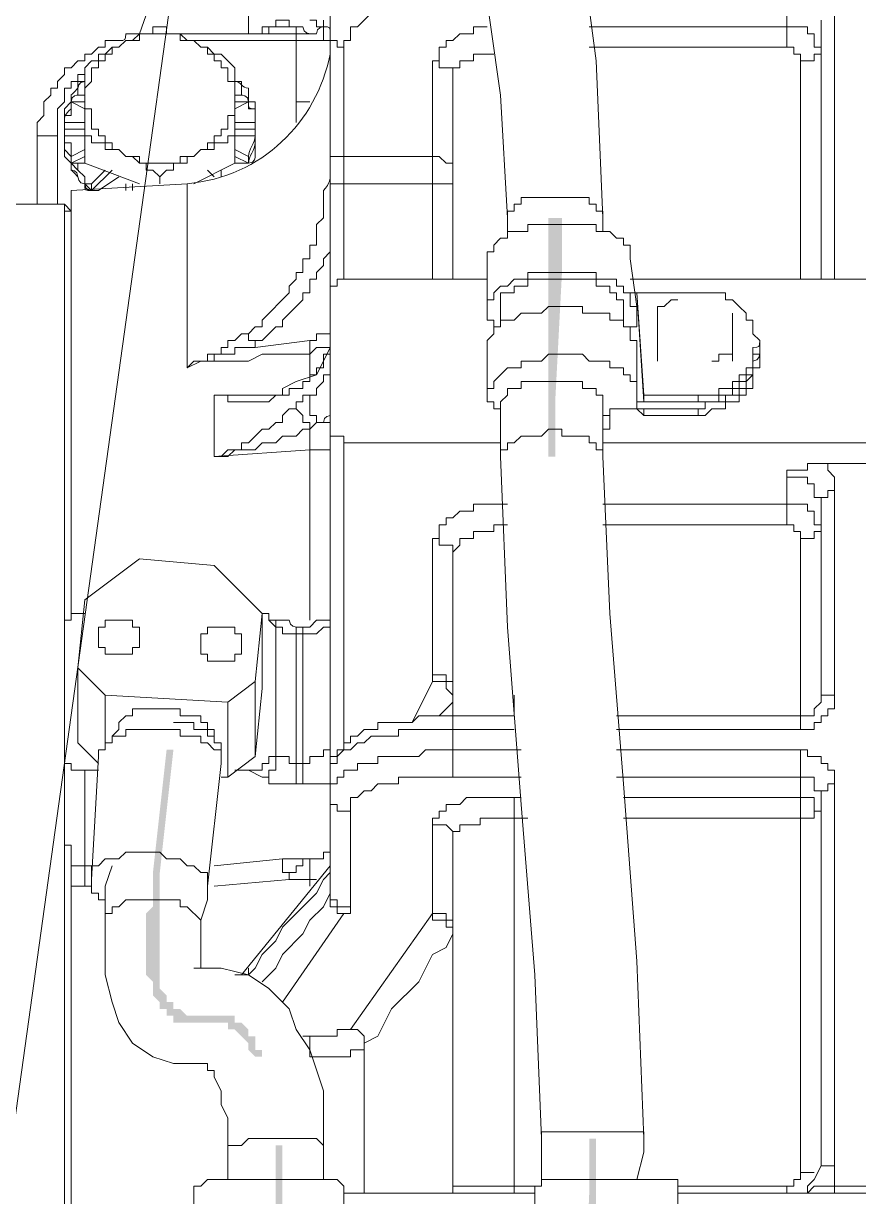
# Model space of a CAD drawing. Header units: millimetres. Extents: x 25083 to 52777, y 24772 to 45779.
# Drawn here: x 49520.5 to 49566, y 36054.9 to 36118.7 of the extents above; entities that cross this region are included whole.
import ezdxf

# ---------------------------------------------------------------- set-up
doc = ezdxf.new("R2010")
doc.units = ezdxf.units.MM
doc.layers.add('小车', color=7, linetype='Continuous')

# ---------------------------------------------------------------- blocks, each defined once
blk = doc.blocks.new('zw$D2F4')
h = blk.add_hatch(color=7)
h.dxf.hatch_style = 2
h.paths.add_polyline_path([(659.162, 227.643), (659.162, 224.672), (659.905, 224.672), (659.905, 227.272), (659.905, 227.643)])
h = blk.add_hatch(color=7)
h.dxf.hatch_style = 2
h.paths.add_polyline_path([(659.162, 224.672), (659.162, 217.616), (659.534, 217.616), (659.905, 224.672)])
h = blk.add_hatch(color=7)
h.dxf.hatch_style = 2
h.paths.add_polyline_path([(659.162, 217.616), (659.162, 214.645), (659.534, 214.645), (659.534, 217.616)])
h = blk.add_hatch(color=7)
h.dxf.hatch_style = 2
h.paths.add_polyline_path([(637.995, 191.993), (638.737, 198.677), (638.366, 198.677), (637.623, 191.993)])
h = blk.add_hatch(color=7)
h.dxf.hatch_style = 2
h.paths.add_polyline_path([(637.623, 191.993), (637.623, 190.136), (637.252, 189.764), (637.252, 189.022), (637.995, 189.022), (637.995, 190.879), (637.995, 191.993)])
h = blk.add_hatch(color=7)
h.dxf.hatch_style = 2
h.paths.add_polyline_path([(637.252, 189.022), (637.252, 186.422), (637.623, 186.051), (637.623, 185.308), (637.995, 184.937), (637.995, 184.565), (638.366, 184.565), (638.366, 184.194), (638.737, 184.194), (638.737, 183.823), (639.109, 183.823), (641.708, 183.823), (641.708, 183.451), (642.08, 183.451), (642.822, 182.709), (642.822, 182.337), (643.194, 181.966), (643.565, 181.966), (643.565, 182.337), (643.194, 182.337), (643.194, 183.08), (642.822, 183.08), (642.822, 183.451), (642.451, 183.823), (642.08, 183.823), (642.08, 184.194), (639.48, 184.194), (639.109, 184.565), (638.737, 184.565), (638.737, 184.937), (638.366, 184.937), (638.366, 185.308), (637.995, 185.679), (637.995, 189.022)])
h = blk.add_hatch(color=7)
h.dxf.hatch_style = 2
h.paths.add_polyline_path([(644.308, 177.138), (644.308, 173.796), (644.679, 173.796), (644.679, 176.024), (644.679, 177.138)])
h = blk.add_hatch(color=7)
h.dxf.hatch_style = 2
h.paths.add_polyline_path([(661.39, 177.51), (661.39, 174.539), (661.762, 174.167), (661.762, 177.51)])
h = blk.add_hatch(color=7)
h.dxf.hatch_style = 2
h.paths.add_polyline_path([(661.39, 174.539), (661.019, 165.997), (661.762, 165.997), (661.762, 174.167)])
at = {"color": 7, "lineweight": 5}
for points in [[(647.279, 267.007), (647.279, 198.677)], [(653.963, 259.209), (654.335, 250.667), (655.449, 242.126), (656.563, 234.328), (656.934, 227.643)], [(662.133, 227.643), (661.762, 236.184), (660.648, 244.726), (659.534, 252.524), (659.162, 259.209)], [(636.881, 237.67), (639.109, 243.983)], [(672.16, 236.927), (672.16, 241.012)], [(643.565, 239.155), (643.194, 239.155), (643.194, 238.784), (642.822, 238.784), (642.822, 238.041)], [(648.021, 236.927), (648.021, 237.298), (648.393, 237.298), (648.393, 238.041), (648.764, 238.041), (649.507, 238.784), (649.878, 238.784), (650.25, 239.155), (650.992, 239.155), (650.992, 239.527), (653.963, 239.527)], [(643.194, 237.67), (643.565, 237.67), (643.565, 238.041), (644.308, 238.041), (644.308, 238.412), (644.679, 238.412), (645.051, 238.412), (645.051, 238.041), (645.422, 238.041)], [(646.907, 237.67), (646.907, 238.041), (646.536, 238.041), (646.536, 238.412), (646.165, 238.412)], [(646.907, 238.412), (646.907, 238.041)], [(647.279, 237.67), (647.279, 238.412)], [(674.017, 238.412), (674.017, 224.301)], [(674.759, 238.784), (674.759, 224.301)], [(636.138, 237.298), (636.509, 237.298), (636.881, 237.67), (637.623, 237.67), (637.623, 238.041), (637.995, 238.041)], [(636.138, 237.298), (636.881, 237.298), (636.881, 237.67), (638.737, 237.67), (639.109, 237.67), (639.109, 237.298), (639.852, 237.298)], [(637.995, 238.041), (638.366, 238.041), (638.366, 237.67), (639.109, 237.67), (639.48, 237.298), (639.852, 237.298)], [(638.737, 237.67), (645.422, 237.67)], [(643.565, 237.67), (643.937, 237.67), (643.937, 238.041), (645.051, 238.041), (645.422, 238.041)], [(645.422, 238.041), (645.793, 238.041)], [(645.422, 238.041), (645.422, 237.67), (645.793, 237.67)], [(645.422, 233.956), (645.422, 237.67)], [(646.165, 237.67), (645.422, 237.67)], [(646.536, 237.67), (646.165, 237.67)], [(646.907, 237.298), (646.907, 237.67)], [(646.907, 237.298), (646.907, 237.67)], [(646.907, 237.298), (646.907, 237.67)], [(646.907, 237.298), (646.907, 237.67)], [(648.021, 236.927), (647.65, 236.927), (647.65, 237.298), (647.279, 237.298), (647.279, 237.67)], [(655.82, 238.041), (655.077, 238.041), (655.077, 237.67), (654.335, 237.67), (653.963, 237.298), (653.592, 237.298), (653.592, 236.927), (653.22, 236.927), (653.22, 236.184), (652.849, 236.184)], [(661.39, 238.041), (672.16, 238.041)], [(672.16, 238.041), (673.274, 238.041), (673.274, 237.67), (673.645, 237.67), (673.645, 237.298)], [(633.91, 235.813), (634.281, 236.184), (634.653, 236.184), (634.653, 236.556), (635.024, 236.556), (635.395, 236.927), (635.767, 236.927), (636.138, 237.298)], [(633.91, 234.328), (633.91, 234.699), (634.281, 235.07), (634.281, 235.813), (634.653, 235.813), (634.653, 236.184), (635.024, 236.184), (635.024, 236.556), (635.395, 236.556), (635.395, 236.927), (635.767, 236.927), (636.138, 237.298)], [(633.91, 236.184), (633.91, 236.556), (634.281, 236.556), (634.653, 236.927), (635.024, 236.927), (635.024, 237.298), (635.767, 237.298)], [(645.422, 237.298), (639.852, 237.298)], [(639.852, 237.298), (640.223, 236.927), (640.594, 236.927), (640.966, 236.556), (641.337, 236.556), (642.08, 235.813)], [(639.852, 237.298), (640.223, 236.927), (640.594, 236.927), (640.594, 236.556), (640.966, 236.556), (640.966, 236.184), (641.337, 236.184), (641.337, 235.813), (641.708, 235.813), (641.708, 235.442), (641.708, 235.07), (642.08, 235.07), (642.08, 234.328)], [(646.536, 237.298), (645.422, 237.298)], [(646.907, 237.298), (646.536, 237.298)], [(647.279, 236.556), (647.279, 237.298), (646.907, 237.298)], [(673.645, 237.298), (673.645, 236.927), (674.017, 236.927)], [(647.279, 236.556), (647.279, 236.927)], [(648.021, 236.927), (648.021, 224.301)], [(656.191, 236.556), (655.077, 236.556), (655.077, 236.184), (654.335, 236.184), (654.335, 235.813), (653.963, 235.813), (653.963, 235.07)], [(672.16, 236.927), (661.39, 236.927)], [(672.16, 236.927), (672.531, 236.927), (672.531, 236.556), (672.903, 236.556), (672.903, 236.184)], [(674.017, 236.927), (674.017, 236.556), (673.645, 236.556), (673.645, 236.184), (672.903, 236.184)], [(631.31, 232.471), (631.31, 232.842), (631.682, 233.213), (631.682, 233.956), (632.053, 234.328), (632.053, 234.699), (632.424, 234.699), (632.424, 235.07), (632.796, 235.442), (632.796, 235.813), (633.167, 235.813), (633.538, 236.184), (633.91, 236.184)], [(633.91, 230.614), (633.91, 235.813)], [(642.08, 235.813), (642.08, 230.614)], [(652.849, 224.301), (652.849, 236.184)], [(653.963, 235.07), (653.963, 235.813), (653.22, 235.813), (653.22, 236.184), (652.849, 236.184)], [(672.903, 224.301), (672.903, 236.184)], [(633.167, 234.699), (633.167, 235.07), (633.538, 235.07), (633.538, 235.442), (633.91, 235.442)], [(633.538, 234.328), (633.538, 235.07), (633.91, 235.07)], [(642.08, 235.07), (642.451, 235.07), (642.451, 234.328)], [(653.963, 235.07), (653.963, 224.301)], [(632.424, 232.099), (632.424, 233.585), (632.796, 233.956), (632.796, 234.699), (633.167, 234.699)], [(632.796, 232.842), (632.796, 233.213), (633.167, 233.213), (633.167, 233.956)], [(633.167, 233.956), (632.796, 233.585), (632.796, 232.842)], [(633.167, 233.956), (633.91, 233.585)], [(633.167, 233.956), (633.91, 233.956)], [(633.91, 234.328), (633.538, 234.328)], [(636.138, 230.985), (635.767, 231.357), (635.395, 231.357), (635.395, 231.728), (635.024, 231.728), (635.024, 232.099), (634.653, 232.099), (634.653, 232.471), (634.281, 232.471), (634.281, 232.842), (634.281, 233.585), (633.91, 233.585), (633.91, 234.328)], [(642.08, 234.328), (642.08, 233.213), (641.708, 233.213), (641.708, 232.471), (641.337, 232.471), (641.337, 232.099), (640.966, 232.099), (640.966, 231.728), (640.594, 231.728), (640.594, 231.357), (640.223, 231.357), (639.852, 230.985)], [(642.451, 234.328), (642.08, 234.328)], [(642.08, 233.585), (642.822, 233.956)], [(642.822, 233.956), (642.08, 233.956)], [(642.822, 233.956), (642.822, 233.585), (643.194, 233.585), (643.194, 232.842)], [(643.194, 232.842), (643.194, 233.956)], [(645.422, 233.956), (645.422, 232.842)], [(645.422, 233.956), (646.165, 233.956)], [(633.91, 232.842), (632.796, 232.842)], [(642.08, 232.842), (643.194, 232.842)], [(632.424, 232.099), (631.31, 232.099), (631.31, 231.728)], [(632.424, 232.099), (632.424, 228.386)], [(632.796, 232.471), (633.91, 232.471)], [(633.91, 232.099), (632.796, 232.099)], [(633.167, 230.985), (633.167, 231.728), (632.796, 231.728), (632.796, 232.099)], [(636.138, 230.985), (635.767, 231.357), (635.024, 231.357), (635.024, 231.728), (634.281, 231.728), (634.281, 232.099), (633.91, 232.099)], [(642.08, 232.099), (641.708, 232.099), (641.708, 231.728), (640.966, 231.728), (640.966, 231.357), (640.223, 231.357), (639.852, 230.985)], [(643.194, 232.471), (642.08, 232.471)], [(642.08, 232.099), (643.194, 232.099)], [(631.31, 228.386), (631.31, 231.728)], [(632.796, 231.728), (632.796, 231.357), (633.167, 230.985), (633.167, 230.614)], [(633.91, 231.357), (633.167, 230.985)], [(642.822, 230.985), (642.08, 231.357)], [(647.279, 231.728), (647.279, 230.985), (647.65, 230.985), (648.021, 230.985)], [(633.167, 230.614), (633.91, 230.985)], [(633.167, 230.985), (633.167, 230.614), (633.538, 230.243)], [(633.167, 230.985), (633.167, 230.614), (633.538, 230.243)], [(633.538, 230.614), (633.91, 230.614)], [(634.281, 229.5), (633.91, 229.5), (633.91, 229.871), (633.538, 230.243), (633.538, 230.614)], [(636.881, 229.5), (633.91, 230.614)], [(639.852, 230.985), (639.109, 230.985), (639.109, 230.614), (637.252, 230.614), (636.881, 230.614), (636.881, 230.985), (636.138, 230.985)], [(637.995, 229.871), (637.623, 230.243), (637.252, 230.243), (637.252, 230.614), (636.881, 230.614), (636.509, 230.985), (636.138, 230.985)], [(639.852, 230.985), (639.48, 230.985), (639.48, 230.614), (638.737, 230.614), (638.737, 230.243), (638.366, 230.243), (637.995, 229.871)], [(639.852, 229.5), (642.08, 230.614)], [(642.822, 230.614), (642.08, 230.985)], [(642.08, 230.614), (642.451, 230.614)], [(648.021, 230.985), (652.849, 230.985)], [(652.849, 230.985), (653.22, 230.985), (653.592, 230.614), (653.963, 230.614), (653.963, 230.243), (653.963, 229.871)], [(634.281, 229.128), (635.395, 230.243)], [(635.024, 230.243), (634.281, 229.5)], [(640.966, 229.871), (640.594, 230.243)], [(641.337, 229.871), (641.337, 230.243)], [(633.167, 229.128), (639.48, 229.5)], [(634.653, 229.128), (635.767, 229.871)], [(636.138, 229.5), (636.138, 229.128)], [(636.509, 229.128), (636.509, 229.5)], [(637.995, 229.871), (637.995, 229.5)], [(639.48, 219.473), (639.48, 229.5)], [(648.021, 229.5), (647.279, 229.5), (647.279, 229.128)], [(652.849, 229.5), (648.021, 229.5)], [(653.963, 229.871), (653.963, 229.5), (653.22, 229.5), (652.849, 229.5)], [(633.167, 229.128), (633.167, 206.104)], [(659.534, 228.757), (657.677, 228.757), (657.677, 228.386), (657.305, 228.386), (657.305, 228.014), (656.934, 228.014), (656.934, 227.643)], [(662.133, 227.643), (662.133, 228.014), (661.762, 228.014), (661.762, 228.386), (661.39, 228.386), (661.39, 228.757), (659.534, 228.757)], [(632.796, 228.386), (629.825, 228.386)], [(632.053, 228.386), (631.682, 228.386)], [(632.424, 228.386), (632.053, 228.386)], [(632.796, 228.386), (632.424, 228.386)], [(632.796, 228.386), (633.167, 228.014)], [(632.796, 109.18), (632.796, 228.386)], [(633.167, 228.386), (633.167, 205.733)], [(633.167, 228.014), (632.796, 228.014)], [(646.907, 227.643), (646.536, 227.272), (646.536, 226.158), (646.165, 226.158), (646.165, 225.415), (645.793, 225.415), (645.793, 224.672), (645.422, 224.672), (645.422, 224.301), (645.051, 223.929), (645.051, 223.558), (643.565, 222.073), (643.565, 221.701), (643.194, 221.701), (642.822, 221.33)], [(656.934, 227.643), (656.934, 226.529)], [(662.133, 226.9), (662.133, 227.643)], [(663.619, 225.415), (663.619, 226.158), (663.247, 226.158), (663.247, 226.529), (662.876, 226.529), (662.504, 226.9), (661.762, 226.9), (661.762, 227.272), (658.048, 227.272), (658.048, 226.9), (656.934, 226.9), (656.934, 226.529), (656.563, 226.529), (656.191, 226.158), (656.191, 225.786), (655.82, 225.786), (655.82, 225.044)], [(643.194, 220.587), (643.194, 220.959), (643.565, 220.959), (644.308, 221.701), (644.679, 221.701), (644.679, 222.073), (645.793, 223.187), (645.793, 223.558), (646.165, 223.558), (646.165, 224.301), (646.536, 224.301), (646.536, 224.672), (646.907, 225.044), (646.907, 225.415), (647.279, 225.786)], [(655.82, 225.044), (655.82, 222.444)], [(663.619, 225.415), (663.99, 222.815)], [(647.279, 223.187), (647.279, 223.929), (647.65, 223.929), (647.65, 224.301), (648.021, 224.301)], [(655.82, 224.301), (648.021, 224.301)], [(662.133, 224.301), (661.762, 224.301), (661.762, 224.672), (658.048, 224.672), (658.048, 224.301), (657.677, 224.301), (657.305, 224.301), (656.934, 223.929), (656.563, 223.929), (656.191, 223.558), (656.191, 223.187), (655.82, 223.187), (655.82, 222.444)], [(662.876, 223.558), (662.504, 223.558), (662.504, 223.929), (661.762, 223.929), (661.762, 224.301), (659.905, 224.301), (659.534, 224.301), (658.048, 224.301), (658.048, 223.929), (657.305, 223.929), (657.305, 223.558), (656.563, 223.558), (656.563, 222.815)], [(663.99, 222.815), (663.619, 222.815), (663.619, 223.558), (663.247, 223.558), (663.247, 223.929), (662.876, 223.929), (662.876, 224.301), (662.133, 224.301)], [(688.871, 224.301), (663.619, 224.301)], [(663.247, 222.815), (663.247, 223.187), (662.876, 223.187), (662.876, 223.558)], [(663.99, 223.558), (663.619, 223.558)], [(666.961, 223.558), (663.99, 223.558)], [(663.99, 223.558), (664.361, 217.988)], [(663.99, 223.558), (664.361, 217.616)], [(666.218, 223.187), (665.847, 223.187), (665.475, 222.815), (665.104, 222.815), (665.104, 222.444)], [(670.674, 220.959), (670.303, 221.33), (670.303, 222.073), (669.932, 222.073), (669.932, 222.444), (669.56, 222.815), (669.189, 223.187), (668.818, 223.187), (668.818, 223.558), (666.961, 223.558)], [(663.99, 220.959), (663.619, 220.959), (663.619, 221.701), (663.247, 221.701), (663.247, 222.073), (662.504, 222.073), (662.504, 222.444), (661.762, 222.444), (661.019, 222.444), (661.019, 222.815), (659.162, 222.815), (658.791, 222.444), (657.677, 222.444), (657.305, 222.073), (656.563, 222.073), (656.563, 221.701), (656.191, 221.701), (656.191, 221.33), (655.82, 220.959), (655.82, 220.587)], [(655.82, 222.444), (655.82, 222.073), (656.191, 222.073), (656.191, 221.701), (656.563, 221.701)], [(656.563, 222.815), (656.563, 221.701)], [(663.247, 222.815), (663.247, 221.701)], [(663.99, 221.701), (663.99, 222.815)], [(665.104, 219.845), (665.104, 222.444)], [(669.189, 219.845), (669.189, 222.444)], [(663.247, 221.701), (663.99, 221.701)], [(642.822, 221.33), (642.451, 221.33), (642.08, 220.959), (641.708, 220.959), (641.708, 220.587), (641.337, 220.587), (641.337, 220.216), (640.594, 220.216), (640.594, 219.845), (639.852, 219.845), (639.48, 219.473)], [(643.194, 220.587), (643.194, 220.959), (642.822, 220.959), (642.822, 221.33)], [(647.279, 221.33), (646.536, 221.33), (646.536, 220.959), (646.165, 220.959)], [(643.194, 220.587), (642.08, 220.587), (642.08, 220.216), (640.966, 220.216), (640.966, 219.845), (639.852, 219.845), (639.48, 219.473)], [(646.165, 220.959), (643.194, 220.587)], [(646.165, 220.216), (646.165, 220.959)], [(646.165, 220.216), (646.536, 220.587), (647.279, 220.587)], [(647.279, 220.587), (646.907, 219.845)], [(646.907, 219.845), (646.907, 220.216), (647.279, 220.216), (647.279, 220.587)], [(655.82, 220.587), (655.82, 217.988)], [(663.99, 220.959), (663.99, 218.359)], [(667.332, 217.988), (668.446, 217.988), (668.446, 218.359), (669.189, 218.359), (669.189, 218.73), (669.56, 218.73), (669.56, 219.102), (669.932, 219.102), (669.932, 219.473), (670.303, 219.473), (670.303, 220.587)], [(670.674, 220.587), (670.674, 220.959)], [(639.48, 219.473), (640.223, 219.845), (642.822, 219.845), (643.565, 220.216), (646.165, 220.216)], [(644.679, 217.988), (645.051, 217.988), (645.051, 218.359), (645.793, 218.359), (645.793, 218.73), (646.165, 218.73), (646.165, 219.102), (646.536, 219.102), (646.536, 219.473), (646.907, 219.473), (646.907, 219.845)], [(646.165, 219.102), (646.165, 220.216)], [(647.279, 219.845), (647.279, 219.102), (646.907, 219.102), (646.907, 218.73), (646.536, 218.359), (646.536, 217.988), (646.165, 217.988)], [(646.907, 219.845), (646.536, 219.102)], [(663.99, 218.359), (663.99, 218.73), (663.619, 218.73), (663.619, 219.102), (663.247, 219.102), (663.247, 219.473), (662.504, 219.473), (662.504, 219.845), (661.762, 219.845), (661.39, 219.845), (661.019, 220.216), (659.162, 220.216), (658.791, 219.845), (657.677, 219.845), (657.677, 219.473), (656.934, 219.473), (656.191, 218.73), (656.191, 218.359), (655.82, 218.359), (655.82, 217.988)], [(667.332, 217.616), (668.446, 217.616), (668.446, 217.988), (669.189, 217.988), (669.189, 218.359), (669.56, 218.359), (669.56, 218.73), (669.932, 218.73), (669.932, 219.102), (670.303, 219.102), (670.303, 220.216), (670.674, 220.216)], [(667.332, 216.874), (667.703, 216.874), (668.075, 217.245), (668.818, 217.245), (668.818, 217.616), (669.56, 217.616), (669.56, 217.988), (669.932, 217.988), (669.932, 218.359), (670.303, 218.359), (670.303, 219.473), (670.674, 219.473), (670.674, 219.845)], [(667.332, 217.245), (667.703, 217.245), (667.703, 217.616), (668.818, 217.616), (668.818, 217.988), (669.56, 217.988), (669.56, 218.359), (669.932, 218.359), (669.932, 218.73), (670.303, 219.102), (670.303, 219.845)], [(668.075, 219.845), (668.446, 219.845), (668.446, 220.216), (669.189, 220.216)], [(670.674, 219.845), (670.674, 220.216)], [(646.536, 219.102), (645.422, 218.73), (644.679, 218.359)], [(659.534, 218.73), (657.677, 218.73), (657.677, 218.359), (657.305, 218.359), (656.934, 218.359), (656.934, 217.988), (656.563, 217.616)], [(662.133, 217.616), (662.133, 217.988), (661.762, 217.988), (661.762, 218.359), (661.39, 218.359), (661.019, 218.359), (661.019, 218.73), (659.534, 218.73)], [(640.966, 214.645), (640.966, 217.988)], [(643.194, 217.988), (640.966, 217.988)], [(643.194, 217.988), (640.966, 217.988)], [(643.194, 217.616), (641.708, 217.616), (641.708, 217.988), (640.966, 217.988)], [(643.937, 217.988), (643.194, 217.988)], [(644.679, 217.988), (643.194, 217.988)], [(644.679, 217.988), (643.194, 217.988)], [(644.679, 217.988), (644.308, 217.988), (643.937, 217.616), (643.565, 217.616)], [(644.679, 217.988), (643.937, 217.988)], [(644.679, 218.359), (644.679, 217.988)], [(644.679, 217.988), (644.679, 218.359)], [(645.422, 217.616), (645.793, 217.616), (645.793, 217.988), (646.165, 217.988)], [(646.165, 217.988), (646.165, 216.874), (646.536, 216.874), (646.536, 216.502), (646.907, 216.502)], [(655.82, 217.988), (655.82, 217.616), (656.191, 217.616), (656.191, 217.245), (656.563, 217.245), (656.563, 216.874)], [(663.99, 217.245), (663.99, 218.359)], [(667.332, 217.988), (664.361, 217.988)], [(664.361, 217.988), (664.361, 217.616)], [(667.332, 217.616), (667.332, 217.988)], [(640.966, 214.645), (641.337, 214.645), (641.708, 215.017), (642.451, 215.017), (642.451, 215.388), (642.822, 215.388), (643.565, 216.131), (643.937, 216.131), (644.308, 216.502), (644.679, 216.502), (644.679, 216.874), (645.051, 217.245), (645.422, 217.245), (645.422, 217.616)], [(645.422, 217.616), (645.422, 217.245), (645.793, 216.874), (645.793, 216.502), (646.165, 216.502), (646.165, 216.131)], [(656.563, 217.616), (656.563, 214.645)], [(662.133, 214.645), (662.133, 217.616)], [(662.504, 217.245), (663.99, 217.245)], [(662.504, 216.874), (662.504, 217.245)], [(663.99, 217.616), (667.332, 217.616)], [(664.361, 217.616), (663.99, 217.616)], [(663.99, 217.245), (664.361, 217.245)], [(667.332, 217.245), (663.99, 217.245)], [(663.99, 217.245), (664.361, 216.874)], [(664.361, 217.245), (664.361, 216.874)], [(667.332, 216.874), (667.332, 217.245)], [(662.504, 216.874), (662.133, 216.874)], [(662.504, 216.131), (662.504, 216.874)], [(664.361, 216.874), (667.332, 216.874)], [(640.966, 214.645), (641.708, 214.645), (642.08, 215.017), (643.194, 215.017), (643.565, 215.388), (644.308, 215.388), (644.679, 215.76), (645.422, 215.76), (645.793, 216.131), (646.165, 216.131)], [(646.165, 216.131), (646.536, 216.502), (646.907, 216.502)], [(646.165, 216.131), (646.165, 215.017)], [(648.021, 215.388), (648.021, 215.76), (647.279, 215.76), (647.279, 216.131), (647.279, 216.502)], [(659.162, 216.131), (658.791, 215.76), (657.677, 215.76), (657.305, 215.388), (656.934, 215.388), (656.934, 215.017), (656.563, 215.017), (656.563, 214.645)], [(662.133, 214.645), (662.133, 215.017), (661.762, 215.017), (661.762, 215.388), (661.39, 215.388), (661.39, 215.76), (661.019, 215.76), (659.905, 215.76), (659.905, 216.131), (659.162, 216.131)], [(662.133, 216.131), (662.504, 216.131)], [(656.563, 215.388), (648.021, 215.388)], [(648.021, 215.388), (648.021, 199.048)], [(690.356, 215.388), (662.133, 215.388)], [(640.966, 214.645), (646.165, 215.017)], [(646.165, 205.733), (646.165, 215.017)], [(647.279, 215.017), (646.165, 215.017)], [(656.563, 214.645), (656.934, 205.362), (657.677, 195.706), (658.42, 186.422), (658.791, 177.51)], [(664.361, 177.51), (663.99, 187.165), (663.247, 196.82), (662.504, 206.104), (662.133, 214.645)], [(674.388, 214.274), (673.274, 214.274), (673.274, 213.903), (672.16, 213.903), (672.16, 213.531)], [(674.388, 214.274), (678.844, 214.274)], [(674.388, 214.274), (674.388, 213.903), (674.759, 213.531), (674.759, 212.789)], [(672.16, 210.932), (672.16, 213.531)], [(672.16, 213.531), (673.274, 213.531), (673.274, 213.16), (673.645, 213.16), (673.645, 212.417), (674.017, 212.417), (674.017, 212.046)], [(674.759, 212.789), (674.388, 212.789), (674.388, 212.417), (674.017, 212.417), (674.017, 212.046)], [(674.759, 212.789), (674.759, 201.648)], [(652.849, 210.189), (653.22, 210.189), (653.22, 210.932), (653.592, 210.932), (653.592, 211.303), (653.963, 211.303), (654.335, 211.675), (655.077, 211.675), (655.077, 212.046), (656.934, 212.046)], [(662.133, 212.046), (672.16, 212.046)], [(672.16, 212.046), (673.274, 212.046), (673.274, 211.675), (673.645, 211.675), (673.645, 211.303)], [(674.017, 212.046), (674.017, 201.277)], [(653.963, 209.075), (653.963, 209.446), (654.335, 209.818), (654.335, 210.189), (654.706, 210.189), (655.077, 210.189), (655.077, 210.561), (656.191, 210.561), (656.191, 210.932), (656.934, 210.932)], [(662.133, 210.932), (672.16, 210.932)], [(672.16, 210.932), (672.531, 210.932), (672.531, 210.561), (672.903, 210.561), (672.903, 210.189)], [(673.645, 211.303), (673.645, 210.932), (674.017, 210.932), (674.017, 210.561)], [(652.849, 202.762), (652.849, 210.189)], [(653.963, 209.075), (653.963, 209.818), (653.22, 209.818), (653.22, 210.189), (652.849, 210.189)], [(674.017, 210.561), (673.645, 210.561), (673.645, 210.189), (672.903, 210.189)], [(672.903, 199.791), (672.903, 210.189)], [(633.91, 206.847), (636.881, 209.075)], [(640.966, 208.704), (636.881, 209.075)], [(653.963, 209.075), (653.963, 197.192)], [(640.966, 208.704), (643.565, 206.104)], [(633.91, 206.847), (633.538, 203.133)], [(632.796, 205.362), (632.796, 205.733), (633.167, 205.733), (633.167, 206.104), (633.538, 206.104), (633.91, 206.104)], [(635.767, 205.733), (635.024, 205.733), (635.024, 205.362), (634.653, 205.362), (634.653, 204.99)], [(636.881, 204.99), (636.881, 205.362), (636.509, 205.362), (636.509, 205.733), (636.138, 205.733), (635.767, 205.733)], [(643.194, 202.391), (643.565, 206.104)], [(643.565, 202.019), (643.565, 206.104)], [(643.937, 205.733), (643.937, 206.104), (643.565, 206.104)], [(644.308, 205.733), (643.937, 205.733)], [(644.308, 205.362), (644.308, 205.733), (643.937, 205.733)], [(644.308, 205.362), (643.937, 205.733)], [(645.051, 205.733), (644.308, 205.733)], [(646.536, 205.733), (646.165, 205.362), (645.793, 205.362)], [(646.907, 205.733), (646.536, 205.733)], [(647.279, 205.733), (646.907, 205.733)], [(647.279, 205.733), (647.279, 205.362), (646.907, 205.362)], [(632.796, 193.849), (632.796, 205.362)], [(641.337, 205.362), (640.594, 205.362), (640.594, 204.99), (640.223, 204.99), (640.223, 204.247)], [(642.451, 204.247), (642.451, 204.99), (642.08, 204.99), (642.08, 205.362), (641.337, 205.362)], [(644.308, 198.306), (644.308, 205.362)], [(644.308, 205.362), (644.308, 198.306)], [(644.679, 204.99), (644.679, 205.362), (644.308, 205.362)], [(645.793, 205.362), (645.422, 205.362)], [(645.422, 205.362), (645.422, 196.82)], [(645.793, 196.82), (645.793, 205.362)], [(646.907, 205.362), (646.536, 204.99), (645.793, 204.99)], [(634.653, 204.99), (634.653, 204.247), (635.024, 204.247), (635.024, 203.876), (635.395, 203.876), (635.767, 203.876)], [(635.767, 203.876), (636.509, 203.876), (636.509, 204.247), (636.881, 204.247), (636.881, 204.99)], [(645.422, 204.99), (644.679, 204.99)], [(645.793, 204.99), (645.422, 204.99)], [(640.223, 204.247), (640.223, 203.876), (640.594, 203.876), (640.594, 203.505), (640.966, 203.505), (641.337, 203.505)], [(641.337, 203.505), (642.08, 203.505), (642.08, 203.876), (642.451, 203.876), (642.451, 204.247)], [(635.024, 201.648), (633.538, 203.133)], [(633.538, 199.048), (633.538, 203.133)], [(652.849, 202.762), (653.592, 202.762), (653.592, 202.391), (653.963, 202.391), (653.963, 202.019)], [(652.849, 202.762), (652.849, 202.391)], [(643.194, 202.391), (641.708, 201.277)], [(643.194, 198.306), (643.194, 202.391)], [(643.194, 198.306), (643.565, 202.019)], [(652.849, 202.391), (651.735, 200.162)], [(653.592, 202.019), (653.592, 202.391), (652.849, 202.391)], [(653.963, 201.277), (653.963, 201.648), (653.592, 202.019)], [(653.963, 201.277), (653.963, 202.019)], [(641.708, 201.277), (635.024, 201.648)], [(635.024, 201.648), (635.024, 198.677)], [(641.708, 197.192), (641.708, 201.277)], [(653.22, 200.534), (653.963, 201.277)], [(653.592, 200.905), (653.963, 201.277)], [(653.963, 200.534), (653.963, 201.277)], [(657.305, 201.648), (657.305, 200.534)], [(674.759, 201.648), (674.759, 200.905), (674.388, 200.905), (674.388, 200.534), (674.017, 200.534), (674.017, 200.162), (673.645, 200.162), (673.645, 199.791)], [(674.017, 201.277), (673.645, 200.905)], [(674.017, 201.277), (674.017, 201.648), (674.759, 201.648)], [(640.966, 199.42), (640.966, 199.791), (640.594, 199.791), (640.594, 200.162), (640.223, 200.162), (640.223, 200.534), (639.48, 200.534), (639.109, 200.534), (639.109, 200.905), (636.509, 200.905), (636.509, 200.534), (636.138, 200.534), (635.767, 200.162), (635.767, 199.791)], [(653.22, 200.534), (653.592, 200.905)], [(673.645, 200.905), (673.645, 200.534), (672.903, 200.534)], [(641.337, 198.677), (641.337, 199.048), (640.966, 199.048), (640.966, 199.42), (640.594, 199.42), (640.594, 199.791), (639.852, 199.791), (639.852, 200.162), (638.737, 200.162)], [(653.963, 200.534), (652.106, 200.534), (651.735, 200.162), (649.878, 200.162), (649.878, 199.791), (649.136, 199.791), (648.764, 199.42), (648.393, 199.42), (648.393, 199.048), (648.021, 199.048), (648.021, 198.677), (647.65, 198.677), (647.65, 198.306)], [(653.963, 200.534), (657.305, 200.534)], [(662.876, 200.534), (672.903, 200.534)], [(641.337, 198.677), (640.966, 198.677), (640.594, 199.048), (640.223, 199.048), (640.223, 199.42), (639.109, 199.42), (639.109, 199.791), (638.366, 199.791), (637.995, 199.791), (636.138, 199.791), (636.138, 199.42), (635.395, 199.42), (635.395, 199.048), (635.024, 199.048), (635.024, 198.677), (634.653, 198.677), (634.653, 198.306)], [(635.767, 199.791), (635.395, 199.42)], [(653.963, 199.791), (650.992, 199.791), (650.992, 199.42), (649.507, 199.42), (649.136, 199.048), (648.764, 199.048), (648.393, 198.677), (648.021, 198.677), (647.65, 198.306), (647.65, 197.934), (647.279, 197.934), (647.279, 197.563)], [(653.963, 199.791), (657.305, 199.791)], [(662.876, 199.791), (672.903, 199.791)], [(673.645, 199.791), (672.903, 199.791)], [(633.538, 199.048), (634.653, 197.934)], [(641.337, 198.306), (641.337, 198.677)], [(645.793, 197.934), (646.165, 197.934), (646.165, 198.306), (646.907, 198.306), (646.907, 198.677), (647.279, 198.677)], [(647.279, 198.306), (647.279, 198.677)], [(648.393, 197.563), (648.764, 197.563), (648.764, 197.934), (649.878, 197.934), (649.878, 198.306), (652.106, 198.306), (652.478, 198.677), (653.963, 198.677)], [(653.963, 198.677), (657.677, 198.677)], [(662.876, 198.677), (672.903, 198.677)], [(672.903, 175.653), (672.903, 198.677)], [(672.903, 198.677), (673.274, 198.677), (673.274, 198.306), (674.017, 198.306), (674.017, 197.934), (674.388, 197.934), (674.388, 197.563), (674.759, 197.563), (674.759, 196.82)], [(633.91, 197.563), (633.167, 197.563), (633.167, 197.934), (632.796, 197.934), (632.796, 198.306)], [(634.653, 198.306), (634.281, 191.621)], [(641.337, 197.934), (641.337, 198.306)], [(641.708, 197.192), (643.194, 198.306)], [(642.822, 197.563), (643.565, 197.563), (643.565, 197.934), (643.937, 197.934), (643.937, 198.306), (644.308, 198.306)], [(643.565, 197.192), (643.937, 197.192), (643.937, 197.563), (644.308, 197.563), (644.308, 198.306)], [(644.308, 198.306), (645.051, 198.306), (645.051, 197.934), (645.422, 197.934)], [(647.65, 198.306), (647.279, 198.306), (647.279, 197.563)], [(647.65, 198.306), (647.279, 198.306)], [(634.653, 197.563), (633.91, 197.563)], [(633.91, 197.563), (633.91, 192.364)], [(641.337, 197.934), (640.594, 191.25)], [(642.822, 197.563), (642.08, 197.563)], [(642.822, 197.563), (643.565, 197.192)], [(645.422, 197.934), (645.793, 197.934)], [(647.279, 197.563), (647.279, 190.879)], [(647.65, 196.82), (647.65, 197.192), (648.021, 197.192), (648.021, 197.563), (648.393, 197.563)], [(641.708, 197.192), (641.337, 197.192)], [(643.565, 197.192), (643.937, 197.192), (643.937, 196.82), (645.422, 196.82)], [(645.793, 196.82), (645.422, 196.82)], [(645.793, 196.82), (647.279, 196.82)], [(647.279, 196.449), (647.279, 196.82), (647.65, 196.82)], [(648.393, 195.335), (648.393, 196.078), (648.764, 196.078), (649.136, 196.449), (649.507, 196.449), (649.878, 196.82), (650.25, 196.82), (650.621, 196.82), (650.992, 196.82), (650.992, 197.192), (653.963, 197.192)], [(657.677, 197.192), (653.963, 197.192)], [(672.903, 197.192), (662.876, 197.192)], [(672.903, 197.192), (673.645, 197.192), (673.645, 196.82), (673.645, 196.449), (674.017, 196.449)], [(674.759, 196.82), (674.388, 196.82), (674.388, 196.449), (674.017, 196.449)], [(674.759, 196.82), (674.759, 176.024)], [(648.393, 195.335), (647.65, 195.335), (647.65, 195.706), (647.279, 195.706), (647.279, 196.078), (647.279, 196.449)], [(674.017, 196.449), (674.017, 176.024)], [(652.849, 194.592), (652.849, 194.963), (653.22, 194.963), (653.22, 195.335), (653.592, 195.335), (653.592, 195.706), (654.335, 195.706), (654.706, 196.078), (657.305, 196.078)], [(657.305, 196.078), (657.677, 196.078)], [(657.305, 196.078), (657.305, 174.539)], [(663.247, 196.078), (672.903, 196.078)], [(672.903, 196.078), (673.645, 196.078), (673.645, 195.706)], [(673.645, 195.706), (673.645, 195.335), (674.017, 195.335)], [(648.393, 195.335), (648.393, 190.136)], [(653.963, 193.849), (653.963, 194.221), (654.335, 194.221), (654.335, 194.592), (655.077, 194.592), (655.449, 194.592), (655.449, 194.963), (657.305, 194.963)], [(657.305, 194.963), (658.048, 194.963)], [(663.247, 194.963), (672.903, 194.963)], [(672.903, 194.963), (673.645, 194.963), (673.645, 195.335), (674.017, 195.335)], [(652.849, 189.764), (652.849, 194.592)], [(653.963, 193.849), (653.963, 194.221), (653.592, 194.592), (653.22, 194.592), (652.849, 194.592)], [(632.796, 193.478), (632.796, 193.849)], [(653.963, 193.849), (653.963, 174.91)], [(633.167, 193.478), (632.796, 193.478)], [(633.167, 193.478), (633.167, 109.551)], [(633.167, 193.478), (633.167, 193.107)], [(634.281, 191.621), (634.281, 192.364), (634.653, 192.364), (635.024, 192.735), (635.767, 192.735), (636.138, 193.107), (637.995, 193.107), (638.366, 192.735), (639.109, 192.735), (639.48, 192.364), (639.852, 192.364), (640.223, 191.993), (640.594, 191.993), (640.594, 191.621)], [(646.907, 193.107), (646.907, 192.735), (646.165, 192.735)], [(647.279, 193.107), (646.907, 193.107)], [(633.167, 109.922), (633.167, 192.735)], [(633.91, 192.364), (633.167, 192.364)], [(634.281, 192.364), (633.91, 192.364)], [(633.91, 191.25), (633.91, 192.364)], [(635.395, 192.364), (635.024, 191.25), (635.024, 189.022)], [(644.679, 192.735), (640.966, 192.364)], [(642.451, 186.422), (647.279, 192.364)], [(644.679, 192.735), (644.679, 191.993), (645.051, 191.993), (645.051, 191.621)], [(646.165, 192.735), (644.679, 192.735)], [(646.165, 192.735), (645.793, 192.735), (645.793, 192.364), (645.422, 192.364), (645.422, 191.993), (645.051, 191.993), (645.051, 191.621)], [(646.165, 191.621), (646.165, 192.735)], [(646.165, 191.621), (646.165, 192.735)], [(647.279, 191.993), (647.279, 192.364)], [(647.279, 191.993), (647.279, 192.364)], [(646.907, 191.621), (647.279, 191.993)], [(646.907, 191.621), (647.279, 191.993)], [(647.279, 190.879), (647.279, 191.993)], [(633.167, 191.25), (633.91, 191.25)], [(634.281, 191.25), (633.91, 191.25)], [(635.024, 190.507), (634.653, 190.507), (634.653, 190.879), (634.281, 190.879), (634.281, 191.621)], [(640.223, 189.393), (640.594, 190.507), (640.594, 191.621)], [(640.594, 191.621), (640.594, 191.25)], [(640.594, 191.25), (640.594, 190.879)], [(645.051, 191.621), (640.966, 191.25)], [(642.822, 186.422), (643.194, 186.794), (643.565, 187.536), (644.308, 188.279), (644.679, 189.022), (646.536, 190.879), (646.907, 191.621)], [(645.051, 191.621), (646.165, 191.621)], [(646.165, 191.25), (646.165, 191.621)], [(637.623, 190.507), (636.138, 190.507), (635.767, 190.136), (635.395, 190.136), (635.395, 189.764), (635.024, 189.764), (635.024, 189.022)], [(640.223, 189.022), (640.223, 189.393), (639.48, 190.136), (639.109, 190.136), (639.109, 190.507), (637.623, 190.507)], [(640.594, 190.879), (640.594, 190.507)], [(647.279, 190.879), (646.907, 190.136), (646.165, 189.393), (645.793, 188.65), (644.679, 187.536), (644.308, 186.794), (643.565, 186.051)], [(647.279, 190.879), (647.279, 190.507)], [(647.279, 190.879), (647.279, 190.136), (647.65, 190.136), (647.65, 189.764), (648.021, 189.764)], [(647.279, 190.507), (647.65, 190.507), (647.65, 190.136), (648.393, 190.136)], [(644.679, 184.937), (648.021, 189.764)], [(648.021, 189.764), (648.393, 189.764), (648.393, 190.136)], [(652.849, 189.764), (648.393, 183.451)], [(653.592, 189.393), (652.849, 189.393), (652.849, 189.764)], [(652.849, 189.764), (653.592, 189.764), (653.592, 189.393), (653.963, 189.393), (653.963, 189.022)], [(640.223, 189.022), (640.223, 189.393)], [(653.963, 188.65), (653.963, 189.022), (653.592, 189.022), (653.592, 189.393)], [(635.024, 189.022), (635.024, 186.422), (635.395, 184.937), (635.767, 183.823), (636.509, 182.709), (637.623, 181.966), (638.737, 181.595), (639.852, 181.595)], [(640.223, 186.794), (640.223, 189.022)], [(649.136, 182.709), (649.878, 183.08), (650.621, 184.565), (652.106, 186.051), (652.849, 187.536), (653.592, 187.908), (653.963, 188.65)], [(653.963, 188.65), (653.963, 189.022)], [(653.963, 174.539), (653.963, 188.65)], [(640.594, 186.794), (639.852, 186.794)], [(646.907, 177.138), (646.907, 180.109), (646.165, 182.337), (645.422, 183.451), (645.051, 184.565), (643.937, 185.679), (642.822, 186.422), (641.337, 186.794), (640.594, 186.794)], [(642.08, 186.422), (642.822, 186.422), (642.822, 186.794)], [(648.393, 183.451), (647.65, 183.451), (647.65, 183.08), (646.536, 183.08), (646.165, 183.08)], [(649.136, 182.709), (649.136, 183.08), (648.764, 183.451), (648.393, 183.451)], [(646.165, 183.08), (645.793, 183.08)], [(646.165, 181.966), (646.165, 183.08)], [(646.165, 181.966), (648.393, 181.966), (648.393, 182.337), (649.136, 182.337), (649.136, 182.709)], [(649.136, 182.709), (649.136, 174.539)], [(639.852, 181.595), (640.594, 181.595)], [(640.594, 181.595), (640.594, 181.223), (640.966, 181.223), (640.966, 180.852), (641.337, 180.109), (641.337, 179.366), (641.708, 178.624), (641.708, 176.767)], [(661.39, 177.881), (658.791, 177.881), (658.791, 177.51)], [(664.361, 177.51), (664.361, 177.881), (662.504, 177.881), (662.133, 177.881), (661.39, 177.881)], [(644.308, 177.51), (642.822, 177.51), (642.451, 177.138), (642.08, 177.138), (641.708, 177.138), (641.708, 176.767)], [(646.907, 177.138), (646.536, 177.51), (646.165, 177.51), (645.793, 177.51), (644.308, 177.51)], [(646.907, 175.281), (646.907, 177.138)], [(658.791, 177.51), (658.791, 176.767)], [(664.361, 176.767), (664.361, 177.51)], [(641.708, 176.767), (641.708, 175.281)], [(658.791, 176.767), (658.791, 175.281)], [(663.99, 175.281), (664.361, 176.767)], [(674.017, 176.024), (673.645, 175.281), (673.274, 174.91), (673.274, 174.539)], [(674.017, 176.024), (674.759, 176.024)], [(674.759, 176.024), (674.759, 174.91)], [(648.021, 174.91), (647.65, 175.281), (642.822, 175.281), (642.451, 175.281), (640.594, 175.281), (640.223, 174.91), (639.852, 174.91)], [(666.218, 174.91), (666.218, 175.281), (661.39, 175.281), (660.648, 175.281), (658.791, 175.281), (658.791, 174.91), (658.42, 174.91)], [(672.903, 175.653), (672.903, 175.281), (672.531, 175.281), (672.531, 174.91), (672.16, 174.91)], [(673.274, 175.653), (673.645, 175.653)], [(639.852, 174.91), (639.852, 171.939)], [(648.021, 174.91), (648.021, 171.939)], [(648.021, 174.539), (648.393, 174.539)], [(658.42, 174.539), (648.393, 174.539)], [(657.305, 174.91), (653.963, 174.91)], [(658.42, 174.91), (657.305, 174.91)], [(658.42, 174.91), (658.42, 171.939)], [(672.16, 174.91), (666.218, 174.91)], [(666.218, 174.91), (666.218, 171.939)], [(686.271, 174.539), (666.218, 174.539)], [(672.16, 174.539), (672.16, 174.91)], [(674.759, 174.91), (673.645, 174.91), (673.274, 174.539)], [(674.759, 174.91), (678.102, 174.91)], [(674.759, 174.91), (674.759, 174.539)]]:
    blk.add_lwpolyline(points, dxfattribs=at)
for points in [[(636.138, 237.67), (636.138, 237.298), (636.138, 237.298), (635.767, 237.298)], [(636.881, 237.67), (636.881, 237.67), (636.509, 237.67), (636.138, 237.67)], [(642.822, 238.041), (642.822, 237.67), (642.822, 237.67), (642.822, 237.67)], [(646.165, 237.67), (646.165, 237.67), (645.793, 237.67), (645.793, 238.041)], [(646.536, 237.67), (646.536, 238.041), (646.907, 238.041), (646.907, 238.041)], [(646.536, 238.041), (646.536, 238.041), (646.536, 238.041), (646.536, 238.041)], [(647.279, 237.67), (647.279, 238.041), (647.279, 238.041), (646.907, 238.041)], [(646.907, 237.67), (646.907, 237.67), (646.907, 237.67), (646.907, 237.67)], [(639.48, 229.5), (643.565, 229.871), (646.536, 232.842), (647.279, 236.556)], [(633.91, 235.813), (633.91, 235.813), (633.91, 235.813), (633.91, 235.442)], [(633.91, 235.07), (633.538, 235.07), (633.538, 234.699), (633.538, 234.699)], [(633.91, 235.442), (633.91, 235.442), (633.91, 235.442), (633.91, 235.07)], [(642.08, 235.07), (642.08, 235.07), (642.08, 235.442), (642.08, 235.442)], [(642.822, 234.699), (642.451, 234.699), (642.451, 235.07), (642.08, 235.07)], [(633.538, 234.699), (633.167, 234.328), (633.167, 234.328), (633.167, 234.328)], [(642.822, 234.328), (642.822, 234.328), (642.822, 234.328), (642.822, 234.699)], [(633.538, 234.328), (633.538, 234.328), (633.167, 234.328), (633.167, 233.956)], [(633.167, 234.328), (633.167, 234.328), (633.167, 233.956), (633.167, 233.956)], [(633.167, 233.956), (633.167, 233.585), (633.167, 233.585), (633.167, 233.585)], [(633.167, 233.956), (633.167, 233.956), (633.167, 233.956), (633.167, 233.956)], [(633.167, 233.956), (633.167, 233.956), (633.167, 233.956), (633.167, 233.956)], [(642.822, 233.956), (642.822, 234.328), (642.451, 234.328), (642.451, 234.328)], [(642.822, 233.956), (642.822, 233.956), (642.822, 233.956), (642.822, 234.328)], [(643.194, 233.585), (642.822, 233.585), (642.822, 233.585), (642.822, 233.956)], [(643.194, 233.956), (642.822, 233.956), (642.822, 233.956), (642.822, 233.956)], [(642.822, 233.956), (642.822, 233.956), (642.822, 233.956), (642.822, 233.956)], [(633.167, 233.585), (632.796, 233.213), (632.796, 233.213), (632.796, 232.842)], [(643.194, 232.842), (643.194, 233.213), (643.194, 233.213), (643.194, 233.585)], [(632.796, 232.842), (632.796, 232.842), (632.796, 232.842), (632.796, 232.471)], [(632.796, 232.842), (632.796, 232.842), (632.796, 232.471), (632.796, 232.471)], [(632.796, 232.842), (632.796, 232.842), (632.796, 232.471), (632.796, 232.099)], [(643.194, 232.471), (643.194, 232.842), (643.194, 232.842), (643.194, 232.842)], [(643.194, 232.471), (643.194, 232.471), (643.194, 232.842), (643.194, 232.842)], [(643.194, 232.099), (643.194, 232.471), (643.194, 232.842), (643.194, 232.842)], [(643.194, 232.842), (643.194, 232.842), (643.194, 232.842), (643.194, 232.842)], [(631.31, 232.471), (631.31, 232.099), (631.31, 232.099), (631.31, 231.728)], [(632.796, 232.471), (632.796, 232.471), (632.796, 232.471), (632.796, 232.099)], [(632.796, 232.099), (632.796, 231.728), (632.796, 231.728), (632.796, 231.728)], [(632.796, 232.099), (632.796, 232.099), (632.796, 231.728), (632.796, 231.728)], [(632.796, 232.099), (632.796, 232.099), (632.796, 232.099), (632.796, 232.099)], [(632.796, 232.099), (632.796, 231.728), (632.796, 231.728), (632.796, 231.357)], [(632.796, 232.099), (632.796, 232.099), (632.796, 232.099), (632.796, 232.099)], [(632.796, 232.099), (632.796, 232.099), (632.796, 232.099), (632.796, 232.099)], [(632.796, 232.099), (632.796, 231.728), (632.796, 231.728), (632.796, 231.728)], [(632.796, 232.099), (632.796, 232.099), (632.796, 232.099), (632.796, 232.099)], [(632.796, 232.099), (632.796, 232.099), (632.796, 232.099), (632.796, 232.099)], [(632.796, 232.099), (632.796, 232.099), (632.796, 232.099), (632.796, 232.099)], [(642.822, 230.985), (642.822, 231.357), (643.194, 231.728), (643.194, 232.099)], [(643.194, 232.099), (643.194, 232.471), (643.194, 232.471), (643.194, 232.471)], [(643.194, 231.728), (643.194, 231.728), (643.194, 232.099), (643.194, 232.099)], [(643.194, 232.099), (643.194, 232.099), (643.194, 232.099), (643.194, 232.099)], [(643.194, 231.728), (643.194, 231.728), (643.194, 231.728), (643.194, 232.099)], [(643.194, 231.728), (643.194, 231.728), (643.194, 231.728), (643.194, 232.099)], [(643.194, 232.099), (643.194, 232.099), (643.194, 232.099), (643.194, 232.099)], [(643.194, 232.099), (643.194, 232.099), (643.194, 232.099), (643.194, 232.099)], [(643.194, 232.099), (643.194, 232.099), (643.194, 232.099), (643.194, 232.099)], [(643.194, 231.357), (643.194, 231.357), (643.194, 231.728), (643.194, 232.099)], [(643.194, 232.099), (643.194, 232.099), (643.194, 232.099), (643.194, 232.099)], [(643.194, 232.099), (643.194, 232.099), (643.194, 232.099), (643.194, 232.099)], [(632.796, 231.728), (632.796, 231.728), (632.796, 231.728), (632.796, 231.728)], [(632.796, 231.728), (632.796, 231.728), (632.796, 231.728), (632.796, 231.728)], [(632.796, 231.728), (632.796, 231.728), (632.796, 231.728), (632.796, 231.728)], [(632.796, 231.357), (632.796, 231.357), (632.796, 230.985), (632.796, 230.985)], [(642.822, 230.614), (642.822, 230.985), (643.194, 231.357), (643.194, 231.728)], [(643.194, 231.728), (643.194, 231.728), (643.194, 231.728), (643.194, 231.728)], [(643.194, 231.728), (643.194, 231.728), (643.194, 231.728), (643.194, 231.728)], [(643.194, 230.985), (643.194, 230.985), (643.194, 231.357), (643.194, 231.357)], [(632.796, 230.985), (632.796, 230.985), (633.167, 230.614), (633.167, 230.614)], [(633.167, 230.985), (633.167, 230.985), (633.167, 230.985), (633.167, 230.985)], [(633.167, 230.985), (633.167, 230.985), (633.167, 230.985), (633.167, 230.614)], [(633.167, 230.614), (633.167, 230.614), (633.167, 230.243), (633.167, 230.243)], [(633.167, 230.614), (633.167, 230.614), (633.167, 230.243), (633.167, 230.243)], [(633.167, 230.614), (633.167, 230.614), (633.538, 230.614), (633.538, 230.614)], [(642.451, 230.614), (642.451, 230.614), (642.451, 230.614), (642.451, 230.614)], [(642.451, 230.614), (642.822, 230.614), (642.822, 230.614), (642.822, 230.614)], [(642.822, 230.985), (642.822, 230.985), (642.822, 230.985), (642.822, 230.985)], [(642.822, 230.985), (642.822, 230.985), (642.822, 230.985), (642.822, 230.985)], [(642.822, 230.614), (642.822, 230.614), (642.822, 230.985), (642.822, 230.985)], [(642.822, 230.614), (642.822, 230.614), (642.822, 230.985), (642.822, 230.985)], [(642.822, 230.614), (642.822, 230.985), (642.822, 230.985), (642.822, 230.985)], [(642.822, 230.614), (643.194, 230.614), (643.194, 230.985), (643.194, 230.985)], [(642.822, 230.985), (642.822, 230.985), (642.822, 230.985), (642.822, 230.985)], [(642.822, 230.614), (642.822, 230.614), (642.822, 230.614), (642.822, 230.614)], [(647.279, 229.871), (647.279, 230.243), (647.279, 230.614), (647.279, 230.614)], [(633.167, 230.243), (633.167, 230.243), (633.538, 230.243), (633.538, 229.871)], [(633.167, 230.243), (633.167, 230.243), (633.167, 230.243), (633.538, 229.871)], [(633.167, 230.243), (633.167, 230.243), (633.167, 230.243), (633.167, 230.243)], [(633.538, 230.243), (633.538, 230.243), (633.538, 230.243), (633.538, 230.243)], [(633.538, 229.871), (633.538, 229.871), (633.538, 229.5), (633.91, 229.5)], [(633.538, 229.871), (633.538, 229.871), (633.538, 229.871), (633.538, 229.871)], [(633.91, 229.5), (633.91, 229.5), (633.91, 229.5), (633.91, 229.5)], [(633.91, 229.5), (634.281, 229.128), (634.281, 229.128), (634.281, 229.128)], [(633.91, 229.5), (633.91, 229.128), (634.281, 229.128), (634.281, 229.128)], [(633.91, 229.5), (633.91, 229.5), (633.91, 229.5), (633.91, 229.5)], [(633.91, 229.5), (633.91, 229.128), (633.91, 229.128), (634.281, 229.128)], [(634.281, 229.5), (634.281, 229.5), (634.281, 229.5), (634.281, 229.128)], [(646.907, 229.128), (647.279, 229.5), (647.279, 229.871), (647.279, 229.871)], [(634.281, 229.128), (634.653, 229.128), (634.653, 229.128), (634.653, 229.128)], [(646.907, 229.128), (646.907, 229.128), (646.907, 229.128), (646.907, 229.128)], [(646.907, 228.014), (646.907, 228.386), (646.907, 228.757), (646.907, 229.128)], [(632.796, 228.386), (632.796, 228.386), (632.796, 228.386), (632.796, 228.386)], [(632.796, 228.014), (632.796, 228.014), (632.796, 228.014), (632.796, 228.386)], [(646.907, 227.643), (646.907, 228.014), (646.907, 228.014), (646.907, 228.014)], [(662.133, 224.301), (662.133, 224.301), (662.133, 224.301), (662.133, 224.301)], [(670.303, 220.587), (670.674, 220.587), (670.674, 220.587), (670.674, 220.959)], [(670.303, 220.587), (670.303, 220.587), (670.303, 220.587), (670.303, 220.587)], [(670.674, 220.216), (670.674, 220.216), (670.674, 220.587), (670.674, 220.587)], [(670.303, 219.845), (670.674, 219.845), (670.674, 220.216), (670.674, 220.216)], [(670.303, 219.845), (670.303, 219.845), (670.303, 219.845), (670.303, 219.845)], [(670.674, 220.216), (670.674, 220.216), (670.674, 220.216), (670.674, 220.216)], [(670.674, 220.216), (670.674, 220.216), (670.674, 220.216), (670.674, 220.216)], [(644.679, 217.988), (644.679, 217.988), (644.679, 217.988), (644.679, 217.988)], [(643.194, 217.616), (643.565, 217.616), (643.565, 217.616), (643.565, 217.616)], [(646.907, 216.502), (646.907, 216.874), (647.279, 216.874), (647.279, 216.874)], [(646.907, 216.502), (646.907, 216.502), (646.907, 216.502), (646.907, 216.502)], [(646.907, 216.502), (646.907, 216.502), (646.907, 216.502), (647.279, 216.502)], [(644.308, 205.733), (644.308, 205.733), (644.308, 205.733), (644.308, 205.733)], [(645.051, 205.733), (645.051, 205.362), (645.422, 205.362), (645.422, 205.362)], [(641.337, 198.306), (641.337, 198.306), (641.337, 198.677), (641.337, 198.677)], [(647.65, 198.306), (647.65, 198.306), (647.65, 198.306), (647.65, 198.306)], [(647.279, 192.364), (647.279, 192.364), (647.279, 192.364), (647.279, 192.364)], [(646.165, 191.621), (646.536, 191.621), (646.536, 191.621), (646.536, 191.621)], [(672.903, 175.653), (672.903, 175.653), (673.274, 175.653), (673.274, 175.653)]]:
    blk.add_open_spline(points, degree=3, dxfattribs=at)
blk = doc.blocks.new('A$C1A4175F5')
at = {"layer": '小车', "color": 7, "lineweight": 0}
blk.add_lwpolyline([(63.554, 574.641), (530.126, 639.594)], dxfattribs=at)

msp = doc.modelspace()

# ---------------------------------------------------------------- block references
msp.add_blockref('zw$D2F4', (48889.923, 35880.503))
at = {"layer": '小车', "ltscale": 10, "xscale": -1, "rotation": 270}
msp.add_blockref('A$C1A4175F5', (48914.945, 35776.933), dxfattribs=at)

doc.saveas('drawing.dxf')
